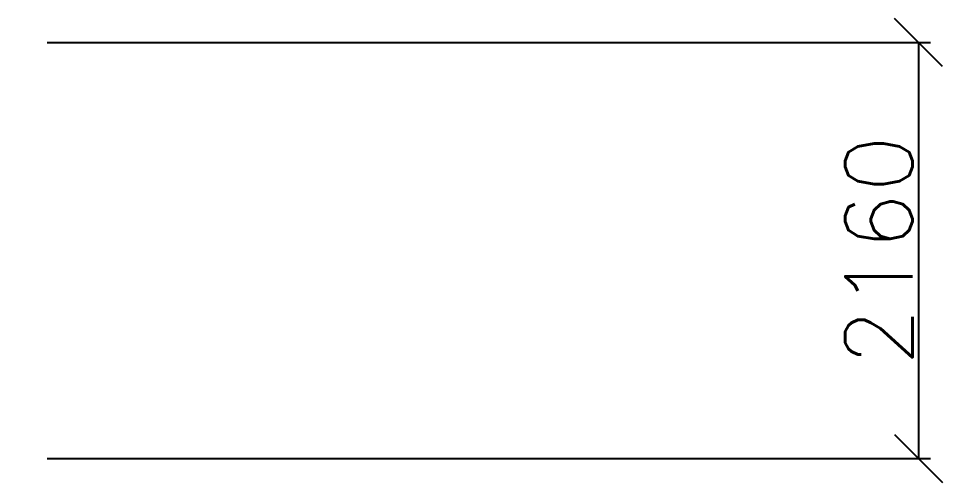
# Model space of a CAD drawing. Header units: millimetres. Extents: x -3518363 to 3223740, y -1530229 to 774657.
# Drawn here: x 2066810 to 2071615, y 227612 to 230022 of the extents above; entities that cross this region are included whole.
import ezdxf

# ---------------------------------------------------------------- set-up
doc = ezdxf.new("R2010")
doc.units = ezdxf.units.MM
doc.header["$LTSCALE"] = 15
doc.header["$MEASUREMENT"] = 0
doc.layers.get('0').update_dxf_attribs({"linetype": 'CONTINUOUS'})
doc.layers.get('DEFPOINTS').update_dxf_attribs({"linetype": 'CONTINUOUS'})
doc.layers.add('koty', color=4, linetype='CONTINUOUS', lineweight=15)
doc.styles.add('romans', font='romans.shx')
doc.dimstyles.new('M 1-50', dxfattribs={"dimscale": 50, "dimtxt": 2.5, "dimasz": 2.5, "dimexe": 1.25, "dimexo": 3, "dimtad": 1, "dimtxsty": 'romans', "dimblk": 'OBLIQUE', "dimcen": 2.5, "dimadec": 0, "dimazin": 0, "dimtfac": 1, "dimtmove": 2, "dimatfit": 3, "dimfxl": 1, "dimarcsym": 0})

# ---------------------------------------------------------------- blocks, each defined once
blk = doc.blocks.new('_Oblique')
at = {"color": 0, "linetype": 'ByBlock', "lineweight": -2}
blk.add_line((-0.5, -0.5), (0.5, 0.5), dxfattribs=at)
blk = doc.blocks.new('*D131')
at = {"layer": 'DEFPOINTS', "color": 0, "linetype": 'ByBlock', "lineweight": 20, "ltscale": 5, "transparency": 16777216}
for p in [(2066810, 229896.6), (2066810, 227736.6), (2071490, 227736.6)]:
    blk.add_point(p, dxfattribs=at)
at = {"layer": 'koty', "color": 0, "linetype": 'ByBlock', "lineweight": -2, "ltscale": 5, "transparency": 16777216}
for p, q in [((2066960, 229896.6), (2071552.5, 229896.6)), ((2071490, 229896.6), (2071490, 227736.6)), ((2066960, 227736.6), (2071552.5, 227736.6))]:
    blk.add_line(p, q, dxfattribs=at)
at = {"layer": 'koty', "color": 0, "linetype": 'ByBlock', "lineweight": -2, "ltscale": 5, "transparency": 16777216, "xscale": 250, "yscale": 250, "zscale": 250}
for p, rotation in [((2071490, 229896.6), 90), ((2071490, 227736.6), 270)]:
    blk.add_blockref('_Oblique', p, dxfattribs=dict(at, rotation=rotation))
at = {"layer": 'koty', "color": 0, "linetype": 'ByBlock', "lineweight": 20, "ltscale": 5, "transparency": 16777216, "insert": (2071283.8, 228816.6), "char_height": 350, "attachment_point": 5, "rotation": 90, "style": 'romans'}
blk.add_mtext('2160', dxfattribs=at)

msp = doc.modelspace()

# ---------------------------------------------------------------- dimensions: what is measured, and where the dimension line sits
at = {"layer": 'koty', "linetype": 'ByBlock', "lineweight": 20, "ltscale": 5}
dim = msp.add_linear_dim(base=(2071490, 227736.607), p1=(2066810, 229896.607), p2=(2066810, 227736.607), angle=90, dimstyle='M 1-50', override={"dimtxt": 7, "dimasz": 5}, dxfattribs=at)
dim.commit()
dim.dimension.update_dxf_attribs({"geometry": '*D131', "text_midpoint": (2071283.75, 228816.607)})

doc.saveas('drawing.dxf')
